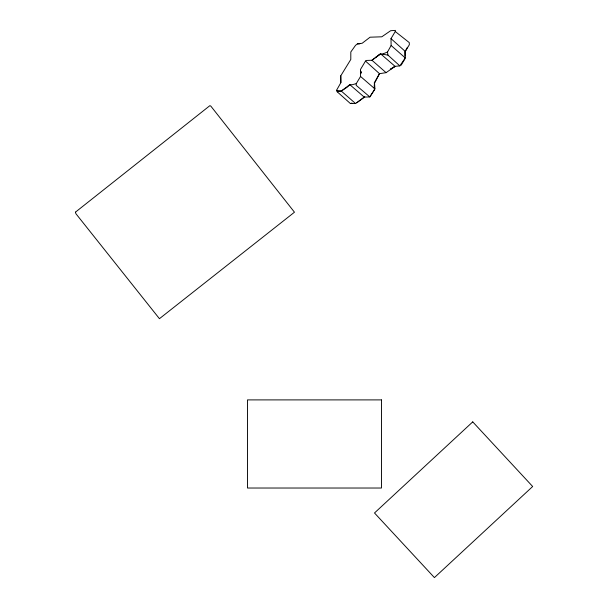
<?xml version="1.0" encoding="UTF-8"?>
<svg xmlns="http://www.w3.org/2000/svg" width="608" height="608" viewBox="0 0 608 608"><rect width="100%" height="100%" fill="white"/><g stroke="black" fill="none" stroke-linecap="round" stroke-linejoin="round"><path stroke-width="0.91" d="M407.421 47.272L405.171 51.361L405.27 57.92L399.844 65.884L387.965 55.115L387.478 52.045L391.126 45.486L390.997 38.623L395.261 31.525L395.428 30.4L390.655 30.712L381.809 36.799L370.074 37.202L362.17 43.259L357.375 43.89L355.536 45.342L350.816 51.969L350.793 59.47L340.776 75.81L340.845 82.696L336.505 90.349L337.197 91.778L350.406 103.55L355.581 103.558L364.245 97.098L369.824 96.923L374.414 89.923L374.216 84.801M387.965 55.115L380.578 53.808L371.952 60.253L366.556 60.443L365.499 61.066L360.529 69.388L360.544 76.448L356.25 83.638L356.189 85.348L369.824 96.923L374.916 88.905L374.543 83.167L379.483 73.674L386.088 72.664L395.071 66.348L399.844 65.884M374.156 83.098L379.483 73.674L365.499 61.066M401.136 65.193L404.996 58.801M350.406 103.55L352.009 103.048M395.071 66.348L390.359 69.289L395.071 66.348L380.578 53.808L371.952 60.253L386.088 72.664M337.197 91.778L341.286 91.04L349.813 84.664L352.245 84.725L356.25 83.638M356.843 102.729L364.792 96.885M375.896 57.19L380.578 53.808M336.505 90.349L341.286 91.04L347.046 87.294L349.813 84.664L364.245 97.098M382.827 53.945L387.478 52.045M357.375 43.89L359.799 43.852M395.261 31.525L409.268 42.59L409.336 44.726L404.867 52.197L404.943 55.966M360.544 76.448L374.916 88.905M341.286 91.04L355.581 103.558M391.126 45.486L405.27 57.92M390.997 38.623L405.171 51.361M340.776 75.81L340.845 82.696M75.506 212.101L75.863 213.651L159.44 318.691L294.47 212.207L210.786 106.066L209.851 105.678L75.506 212.101M361.471 72.2L360.886 73.408L360.422 70.976L361.471 72.2M472.743 421.876L374.498 512.977L434.416 577.6L532.669 486.499L472.743 421.876M381.474 399.897L247.486 399.897L247.486 488.026L381.474 488.026L381.474 399.897"/></g></svg>
